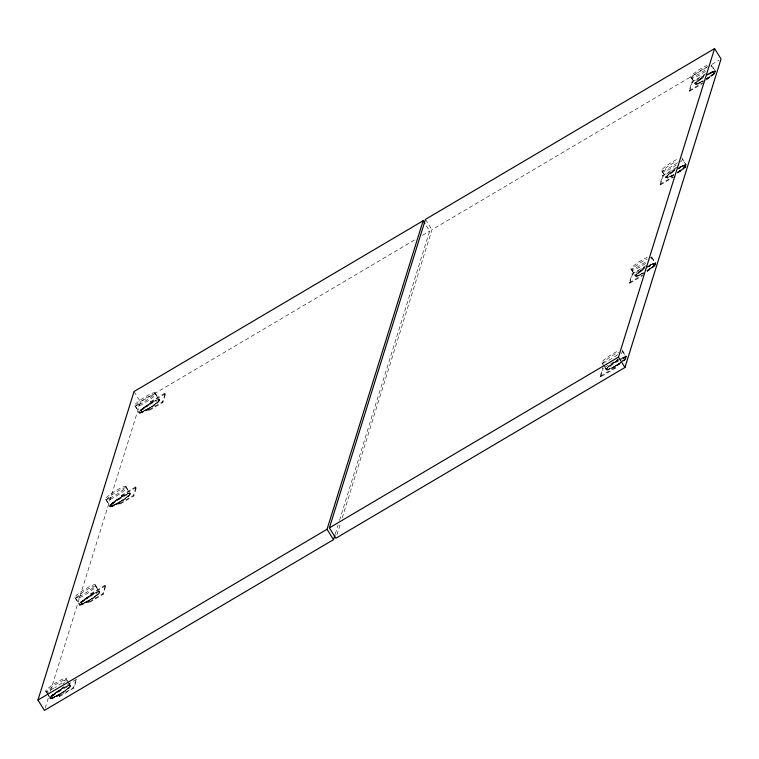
<?xml version="1.0" encoding="UTF-8"?>
<svg xmlns="http://www.w3.org/2000/svg" width="759" height="759" viewBox="0 0 759 759"><rect width="100%" height="100%" fill="white"/><g stroke="black" fill="none" stroke-linecap="round" stroke-linejoin="round"><path stroke-width="0.57" stroke-dasharray="3.79 2.85" d="M45.132 708.156L49.012 695.728M50.417 691.202L140.529 401.891L415.372 239.521M58.86 696.164L59.439 694.314L59.221 696.734L58.86 696.164L73.614 687.445L76.004 679.76M88.035 602.494L88.613 600.644L88.395 603.063L88.035 602.494L102.788 593.775L105.52 584.999L105.88 585.569L103.148 594.354L88.395 603.063M88.613 600.644L79.847 604.695A11.897 1.755 -32 0 1 81.166 601.83L90.198 595.549L90.767 593.709L105.52 584.999M118.67 504.137L119.248 502.297L119.03 504.716L118.67 504.137L133.423 495.418L136.155 486.642L136.516 487.212L133.783 495.997L119.03 504.716M119.248 502.297L110.482 506.338A11.897 1.755 -32 0 1 111.801 503.473L120.833 497.202L121.402 495.352L136.155 486.642M147.844 410.467L148.422 408.617L148.204 411.036L147.844 410.467L162.597 401.748L165.329 392.972L165.69 393.541L162.957 402.327L148.204 411.036M148.422 408.617L139.656 412.668A11.897 1.755 -32 0 1 140.975 409.803L150.007 403.522L150.576 401.682L165.329 392.972M59.79 694.893L51.033 698.944A11.897 1.755 -32 0 1 52.352 696.069L61.384 689.798L61.953 687.958L63.927 686.791M88.974 601.223L80.207 605.274A11.897 1.755 -32 0 1 81.526 602.399L90.558 596.128L91.127 594.288L105.88 585.569M119.599 502.866L110.842 506.917A11.897 1.755 -32 0 1 112.161 504.052L121.193 497.771L121.763 495.931L136.516 487.212M148.783 409.196L140.017 413.247A11.897 1.755 -32 0 1 141.335 410.382L150.367 404.101L150.937 402.261L165.69 393.541M59.221 696.734L73.974 688.024L76.706 679.239L64.904 686.212M335.288 533.985L338.106 524.943M339.51 520.427L429.622 231.106L425.495 224.512M336.911 534.867L340.791 522.439M342.195 517.913L431.956 229.73L707.815 66.764M620.615 363.371L615.834 366.417L615.264 368.257L600.511 376.967L600.151 376.398L602.883 367.612M644.438 274.587L629.685 283.297L629.325 282.728L632.067 273.942L646.81 265.233M675.074 176.23L660.321 184.949L659.96 184.371L662.692 175.585L677.445 166.876M704.248 82.56L689.495 91.27L689.134 90.7L691.876 81.915L706.62 73.206M600.511 376.967L603.244 368.191M629.685 283.297L632.418 274.521L647.171 265.802M660.321 184.949L663.053 176.164L677.806 167.445M689.495 91.27L692.227 82.494L706.98 73.775M600.151 376.398L614.904 367.679L615.473 365.838L620.264 362.793M617.949 360.999L617.067 360.743L617.636 358.903M617.428 361.322L617.997 359.472L604.23 367.612M655.719 263.658A11.897 1.755 -32 0 1 653.679 265.887L646.829 270.849A11.689 1.727 -32 0 0 655.311 263.895A11.689 1.727 -32 0 0 649.23 265.451A12.021 1.774 -32 0 1 655.577 263.174L651.867 257.244M623.594 361.17L624.866 360.136M143.916 407.64L141.971 409.148A11.233 1.66 -32 0 0 141.013 412.118L142.664 411.501A11.575 1.708 -32 0 0 154.513 404.509L156.458 403.001A11.233 1.66 -32 0 0 157.417 400.031L155.766 400.648M144.276 408.209L142.331 409.718A11.233 1.66 -32 0 0 141.373 412.687L143.024 412.08A11.575 1.708 -32 0 0 154.874 405.088L156.819 403.579A11.233 1.66 -32 0 0 157.777 400.61L156.126 401.217M700.32 79.733L698.375 81.241A11.233 1.66 -32 0 0 697.407 84.211L699.067 83.594A11.575 1.708 -32 0 0 703.565 81.336M84.467 600.236L82.522 601.745A11.233 1.66 -32 0 0 81.564 604.714L83.215 604.107A11.575 1.708 -32 0 0 95.065 597.115L97.01 595.606A11.233 1.66 -32 0 0 97.968 592.637L96.317 593.244M640.501 271.76L638.566 273.268A11.233 1.66 -32 0 0 637.598 276.238L639.258 275.621A11.575 1.708 -32 0 0 643.755 273.363M621.574 361.73L623.509 360.221A11.233 1.66 -32 0 0 624.477 357.252L622.816 357.859M706.638 78.822L713.488 73.87A11.897 1.755 -32 0 0 715.528 71.631A12.021 1.774 -32 0 1 706.743 78.756M705.547 80.274L713.849 74.439A11.897 1.755 -32 0 0 715.196 73.158M685.946 165.538A11.689 1.727 -32 0 1 677.398 172.473L684.314 167.54A11.897 1.755 -32 0 0 685.662 166.249M647.19 271.428L654.04 266.466A11.897 1.755 -32 0 0 655.387 265.176M59.439 694.314L50.673 698.365A11.897 1.755 -32 0 1 51.991 695.5L58.851 690.538L61.024 689.219L61.384 689.798M617.067 360.743L617.589 360.421M422.497 235.318L429.622 231.106M711.885 64.363L719.01 60.151M689.134 90.7L701.923 83.148M659.96 184.371L672.749 176.819M629.325 282.728L642.114 275.175M706.582 74.724L714.807 70.995A11.897 1.755 -32 0 1 715.519 71.09M706.942 75.302L715.168 71.574M677.398 168.394L685.633 164.665M677.759 168.972L685.994 165.244M646.772 266.751L654.998 263.022A11.897 1.755 -32 0 1 655.71 263.117M647.133 267.329L655.359 263.601M620.568 359.548L626.184 357.271M622.551 357.821L625.824 356.692A11.897 1.755 -32 0 1 626.536 356.787M711.809 72.162L713.46 71.555A11.233 1.66 -32 0 1 712.502 74.524L710.557 76.033A11.575 1.708 -32 0 1 706.591 78.727A11.689 1.727 -32 0 0 715.12 71.868A11.689 1.727 -32 0 0 709.039 73.424A12.021 1.774 -32 0 1 715.386 71.147L711.676 65.227M623.177 358.438L624.828 357.831A11.233 1.66 -32 0 1 625.928 357.631M711.515 65.587L715.12 71.337M715.006 71.583L715.367 72.162M695.5 83.604L695.861 84.183M691.791 78.092L695.386 83.851M690.804 77.133L695.121 84.04M691.876 81.915L692.227 82.494M681.886 157.91L686.212 164.817A12.021 1.774 -32 0 0 679.855 167.037M666.326 177.274L666.687 177.853M662.616 171.762L666.212 177.521M661.63 170.803L665.947 177.71M662.692 175.585L663.053 176.164M651.706 257.605L655.311 263.364M655.197 263.61L655.558 264.179M635.691 275.631L636.051 276.21M631.981 270.119L635.577 275.868M630.995 269.16L635.311 276.067M632.067 273.942L632.418 274.521M622.076 349.937L626.403 356.844A12.021 1.774 -32 0 0 613.908 362.698A12.021 1.774 -32 0 0 606.555 369.842A12.021 1.774 -32 0 0 620.321 362.745M622.532 351.275L626.137 357.034A11.689 1.727 -32 0 0 622.314 358.011M615.473 365.838L615.834 366.417M614.904 367.679L615.264 368.257M606.517 369.301L606.877 369.88M604.003 365.705L606.403 369.548A11.689 1.727 -32 0 0 620.094 362.84M601.821 362.83L606.137 369.737M425.476 219.36L431.956 229.73M162.597 401.748L162.957 402.327M155.026 392.716L159.343 399.623M155.472 394.063L159.077 399.822M158.963 400.059L159.324 400.638M150.576 401.682L150.937 402.261M150.007 403.522L150.367 404.101M134.049 391.521L140.529 401.891M139.457 412.09L139.817 412.659M135.747 406.568L139.352 412.327M134.76 405.61L139.087 412.526M138.944 412.573L139.305 413.152M133.423 495.418L133.783 495.997M125.842 486.386L130.168 493.293M126.298 487.733L129.903 493.492M129.789 493.729L130.15 494.308M121.402 495.352L121.763 495.931M120.833 497.202L121.193 497.771M110.283 505.76L110.643 506.329M106.573 500.238L110.178 505.997M105.586 499.28L109.903 506.196M109.77 506.244L110.131 506.822M102.788 593.775L103.148 594.354M95.217 584.743L99.533 591.65M95.662 586.09L99.268 591.849M99.154 592.086L99.514 592.665M90.767 593.709L91.127 594.288M90.198 595.549L90.558 596.128M79.648 604.107L80.008 604.686M75.938 598.595L79.543 604.354M74.951 597.637L79.496 605.179M73.614 687.445L73.974 688.024M66.033 678.413L68.509 682.36M69.126 683.347L70.359 685.32M67.693 681.677L70.094 685.519M69.98 685.756L70.34 686.335M50.474 697.777L50.834 698.356M47.362 693.223L50.369 698.024M45.777 691.307L47.627 694.267M48.244 695.253L50.094 698.223M49.961 698.271L50.322 698.849M686.022 166.828A11.897 1.755 -32 0 1 684.675 168.109L677.815 173.071A11.575 1.708 -32 0 0 681.734 170.282L683.679 168.764A11.233 1.66 -32 0 0 685.984 166.468M685.738 165.604A11.233 1.66 -32 0 0 684.646 165.804L682.986 166.411A11.575 1.708 -32 0 0 678.489 168.678M673.442 171.79A11.575 1.708 -32 0 0 671.136 173.403L669.201 174.912A11.233 1.66 -32 0 0 668.233 177.881L669.893 177.264A11.575 1.708 -32 0 0 674.39 175.006M677.417 172.397A11.575 1.708 -32 0 0 681.373 169.703L683.318 168.194A11.233 1.66 -32 0 0 684.286 165.225L682.626 165.832A11.575 1.708 -32 0 0 678.954 167.644M673.205 174.883A11.575 1.708 -32 0 1 669.533 176.695L667.882 177.302A11.233 1.66 -32 0 1 668.84 174.342L670.776 172.824A11.575 1.708 -32 0 1 674.742 170.13M680.387 161.942A11.689 1.727 -32 0 0 682.341 159.257L685.946 165.016A11.689 1.727 -32 0 0 677.36 168.479M676.307 165.054A11.689 1.727 -32 0 1 662.522 171.553A11.689 1.727 -32 0 1 676.269 161.335M674.76 170.054A11.689 1.727 -32 0 0 666.136 177.217A11.689 1.727 -32 0 0 673.945 174.542A12.021 1.774 -32 0 1 665.842 177.416A12.021 1.774 -32 0 1 674.599 170.101M655.349 264.815A11.233 1.66 -32 0 0 654.011 264.151L652.351 264.768A11.575 1.708 -32 0 0 647.854 267.026M654.495 265.821A11.233 1.66 -32 0 1 653.044 267.121L651.108 268.629A11.575 1.708 -32 0 1 647.142 271.333M640.511 271.76A11.575 1.708 -32 0 1 644.467 269.056M646.782 270.754A11.575 1.708 -32 0 0 650.748 268.06L652.683 266.551A11.233 1.66 -32 0 0 653.651 263.582L652 264.189A11.575 1.708 -32 0 0 649.894 265.176M643.395 272.785A11.575 1.708 -32 0 1 638.898 275.043L637.247 275.659A11.233 1.66 -32 0 1 638.205 272.69L640.15 271.181A11.575 1.708 -32 0 1 644.96 267.955M651.032 257.51A11.689 1.727 -32 0 1 651.042 259.047M645.672 263.411A11.689 1.727 -32 0 1 631.924 269.701A11.689 1.727 -32 0 1 647.171 258.914M644.125 268.411A11.689 1.727 -32 0 0 635.501 275.564A11.689 1.727 -32 0 0 643.319 272.889A12.021 1.774 -32 0 1 635.207 275.764A12.021 1.774 -32 0 1 643.964 268.458M706.952 79.306A11.575 1.708 -32 0 0 710.917 76.612L712.853 75.094A11.233 1.66 -32 0 0 713.821 72.133L712.16 72.741A11.575 1.708 -32 0 0 707.701 74.904M700.348 79.629A11.575 1.708 -32 0 1 704.314 76.925M703.204 80.758A11.575 1.708 -32 0 1 698.707 83.025L697.056 83.632A11.233 1.66 -32 0 1 698.014 80.663L699.959 79.154A11.575 1.708 -32 0 1 703.954 76.355A11.689 1.727 -32 0 0 695.31 83.537A11.689 1.727 -32 0 0 703.128 80.862A12.021 1.774 -32 0 1 695.016 83.746A12.021 1.774 -32 0 1 703.773 76.431M709.741 73.044A11.575 1.708 -32 0 1 711.838 72.067M710.841 65.483A11.689 1.727 -32 0 1 710.851 67.029M705.481 71.384A11.689 1.727 -32 0 1 691.781 77.56A11.689 1.727 -32 0 1 707.692 66.564M706.534 74.809A11.689 1.727 -32 0 1 708.232 73.851M626.175 358.495A11.233 1.66 -32 0 1 623.87 360.791M618.68 360.705A11.575 1.708 -32 0 0 611.327 365.43L609.392 366.939A11.233 1.66 -32 0 0 608.424 369.908L610.084 369.291A11.575 1.708 -32 0 0 619.629 363.922M620.834 362.261A11.575 1.708 -32 0 1 609.724 368.722L608.073 369.329A11.233 1.66 -32 0 1 609.031 366.36L610.967 364.851A11.575 1.708 -32 0 1 618.319 360.127M621.858 351.18A11.689 1.727 -32 0 1 620.577 353.969M603.481 363.884A11.689 1.727 -32 0 1 606.593 359.614A11.689 1.727 -32 0 1 618.708 352.261M626.137 357.565A11.689 1.727 -32 0 1 624.183 359.719M606.403 369.548A11.689 1.727 -32 0 1 617.551 360.506M655.615 263.696A12.021 1.774 -32 0 1 654.96 264.616M653.66 265.878A12.021 1.774 -32 0 1 646.934 270.783M651.288 256.779A12.021 1.774 -32 0 1 650.643 257.709M645.178 262.168A12.021 1.774 -32 0 1 630.957 268.639A12.021 1.774 -32 0 1 647.237 257.329M685.595 166.259A12.021 1.774 -32 0 1 677.559 172.426M677.389 162.682A12.021 1.774 -32 0 1 663.916 170.452A12.021 1.774 -32 0 1 664.305 167.445A12.021 1.774 -32 0 1 677.872 158.973M617.579 354.709A12.021 1.774 -32 0 1 604.107 362.479A12.021 1.774 -32 0 1 604.496 359.472A12.021 1.774 -32 0 1 618.063 351M704.988 70.141A12.021 1.774 -32 0 1 690.766 76.612A12.021 1.774 -32 0 1 707.046 65.302M84.496 600.132A11.575 1.708 -32 0 1 96.346 593.149M48.747 692.028A11.689 1.727 -32 0 1 55.303 684.808A11.689 1.727 -32 0 1 65.834 681.202M64.534 682.445A11.689 1.727 -32 0 1 62.703 683.935M144.305 408.105A11.575 1.708 -32 0 1 156.155 401.122M143.944 407.536A11.575 1.708 -32 0 1 155.794 400.543M53.842 688.157A12.021 1.774 -32 0 1 47.523 688.755A12.021 1.774 -32 0 1 64.619 678.48A12.021 1.774 -32 0 1 57.39 686.022M56.508 686.582A12.021 1.774 -32 0 1 54.714 687.654M624.505 359.557L622.598 361.104A12.021 1.774 -32 0 0 625.786 358.286A11.897 1.755 -32 0 1 624.505 359.567M114.742 501.31L112.797 502.819A11.233 1.66 -32 0 0 111.839 505.788L113.489 505.171A11.575 1.708 -32 0 0 125.339 498.179L127.275 496.671A11.233 1.66 -32 0 0 128.243 493.701L126.592 494.318A11.575 1.708 -32 0 0 114.742 501.31M115.102 501.879L113.157 503.397A11.233 1.66 -32 0 0 112.19 506.357L113.85 505.75A11.575 1.708 -32 0 0 125.7 498.758L127.635 497.249A11.233 1.66 -32 0 0 128.603 494.28L126.952 494.896A11.575 1.708 -32 0 0 115.102 501.879M84.107 599.657L82.162 601.175A11.233 1.66 -32 0 0 81.204 604.136L82.854 603.528A11.575 1.708 -32 0 0 94.704 596.536L96.649 595.028A11.233 1.66 -32 0 0 97.607 592.058L95.957 592.675A11.575 1.708 -32 0 0 84.135 599.563M54.933 693.337L52.988 694.846A11.233 1.66 -32 0 0 52.029 697.815L53.68 697.198A11.575 1.708 -32 0 0 65.53 690.206L67.466 688.698A11.233 1.66 -32 0 0 68.433 685.728L66.783 686.345A11.575 1.708 -32 0 0 54.933 693.337M55.293 693.906L53.348 695.415A11.233 1.66 -32 0 0 52.38 698.384L54.041 697.777A11.575 1.708 -32 0 0 65.891 690.785L67.826 689.276A11.233 1.66 -32 0 0 68.794 686.307L67.143 686.914A11.575 1.708 -32 0 0 55.293 693.906M110.397 499.261A11.689 1.727 -32 0 0 126.307 488.255A11.689 1.727 -32 0 0 112.607 494.441A11.689 1.727 -32 0 0 110.397 499.261M113.992 505.02A11.689 1.727 -32 0 0 129.903 494.014A11.689 1.727 -32 0 0 116.212 500.2A11.689 1.727 -32 0 0 113.992 505.02M79.761 597.618A11.689 1.727 -32 0 0 95.672 586.612A11.689 1.727 -32 0 0 81.972 592.798A11.689 1.727 -32 0 0 79.761 597.618M83.367 603.377A11.689 1.727 -32 0 0 99.277 592.371A11.689 1.727 -32 0 0 85.577 598.547A11.689 1.727 -32 0 0 83.367 603.377M54.183 697.047A11.689 1.727 -32 0 0 70.094 686.041A11.689 1.727 -32 0 0 56.403 692.217A11.689 1.727 -32 0 0 54.183 697.047M139.571 405.591A11.689 1.727 -32 0 0 155.481 394.585A11.689 1.727 -32 0 0 141.781 400.771A11.689 1.727 -32 0 0 139.571 405.591M143.176 411.35A11.689 1.727 -32 0 0 159.086 400.344A11.689 1.727 -32 0 0 145.386 406.53A11.689 1.727 -32 0 0 143.176 411.35A12.021 1.774 -32 0 0 159.381 400.145A12.021 1.774 -32 0 0 145.159 406.615A12.021 1.774 -32 0 0 143.1 411.454M109.6 498.217A12.021 1.774 -32 0 0 125.89 486.908A12.021 1.774 -32 0 0 111.658 493.378A12.021 1.774 -32 0 0 109.6 498.217M113.926 505.124A12.021 1.774 -32 0 0 130.206 493.815A12.021 1.774 -32 0 0 115.985 500.295A12.021 1.774 -32 0 0 113.926 505.124M78.964 596.574A12.021 1.774 -32 0 0 95.255 585.265A12.021 1.774 -32 0 0 81.023 591.735A12.021 1.774 -32 0 0 78.964 596.574M83.291 603.481A12.021 1.774 -32 0 0 99.571 592.172A12.021 1.774 -32 0 0 85.35 598.642A12.021 1.774 -32 0 0 83.291 603.481M138.774 404.547A12.021 1.774 -32 0 0 155.064 393.238A12.021 1.774 -32 0 0 140.832 399.708A12.021 1.774 -32 0 0 138.774 404.547M54.117 697.151A12.021 1.774 -32 0 0 70.397 685.842A12.021 1.774 -32 0 0 56.175 692.312A12.021 1.774 -32 0 0 54.117 697.151"/><path stroke-width="1.14" d="M334.937 535.114L333.524 539.64L44.43 710.415L37.95 700.054L134.049 391.521L423.142 220.746L424.907 223.573M37.95 700.054L327.044 529.27L423.142 220.746M329.378 527.894L425.476 219.36L714.57 48.585L721.05 58.946L624.951 367.479L335.858 538.254L329.378 527.894L618.471 357.109L714.57 48.585M618.471 357.109L624.951 367.479M327.044 529.27L333.524 539.64"/></g></svg>
